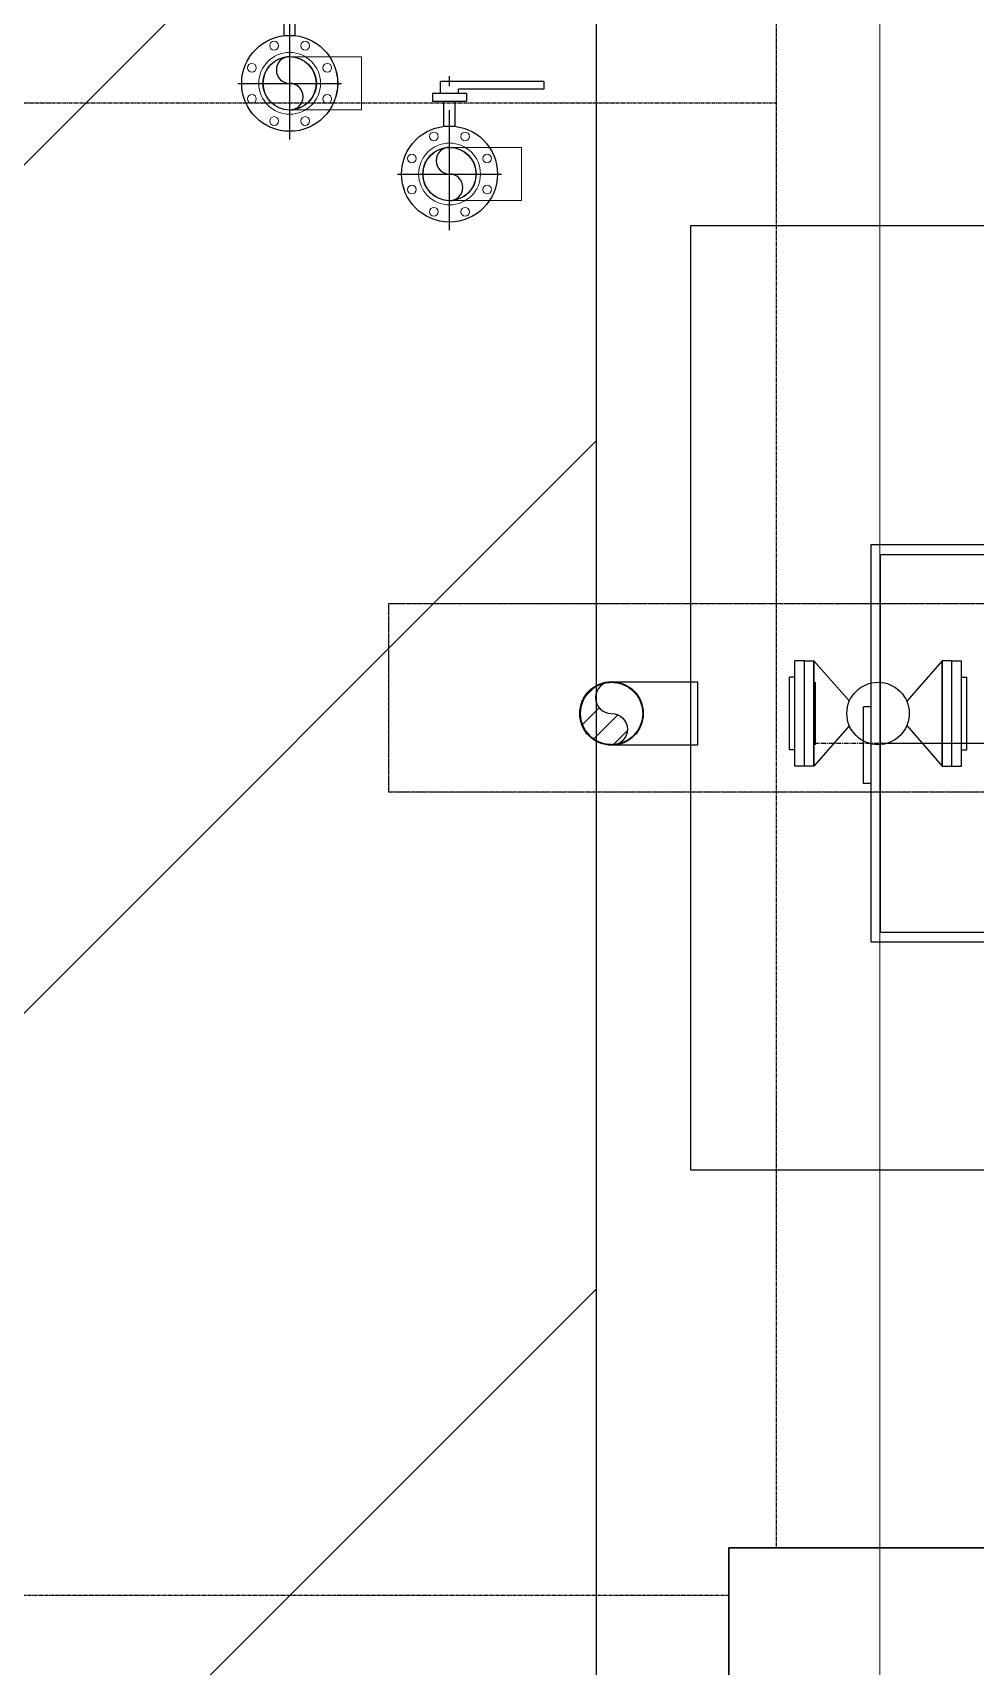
# Model space of a CAD drawing. Extents: x 0 to 160756, y 0 to 229247.
# Drawn here: x 60893 to 63388, y 95062 to 99386 of the extents above; entities that cross this region are included whole.
import ezdxf
from ezdxf.xclip import XClip

# ---------------------------------------------------------------- set-up
doc = ezdxf.new("R2010")
doc.units = 0
doc.header["$LTSCALE"] = 10
doc.header["$XCLIPFRAME"] = 2
for name, pattern in [('H12設備棟3F$0$CENTERK5', [6.916, 6.667, -0.083, 0.083, -0.083]), ('H12設備棟3F$0$DOTK1', [0.1, 0.05, -0.05]), ('H12設備棟3F$0$HIDDEN', [0.375, 0.25, -0.125]), ('H12設備棟3F$0$STYLE_18', [0.23669, 0.118345, -0.118345]), ('XCM7P30CDA$0$CENTER', [50.8, 31.75, -6.35, 6.35, -6.35]), ('XCM7P30CDA$0$HIDDEN', [0.375, 0.25, -0.125]), ('XCM7Q30CDA-200K$0$xCUP-L40-M03-HVAC-EQ$0$xCUP-L40-M03-HVAC-EQ$0$XCUP-L40-HVAC-EQ$0$CENTER', [2, 1.25, -0.25, 0.25, -0.25])]:
    doc.linetypes.add(name, pattern=pattern)
for name, color, linetype in [('H12設備棟3F$0$ARC-BEAM', 252, 'H12設備棟3F$0$HIDDEN'), ('H12設備棟3F$0$H-SIN', 252, 'H12設備棟3F$0$CENTERK5'), ('H12設備棟3F$0$KABE1', 252, 'Continuous'), ('H12設備棟3F$0$SETUBID', 252, 'H12設備棟3F$0$DOTK1'), ('H12設備棟3F$0$\uf4c9\ue50a', 252, 'Continuous'), ('XCM7P30CDA$0$CCL', 252, 'XCM7P30CDA$0$CENTER'), ('XCM7P30CDA$0$M-CWTR-CENT', 252, 'XCM7P30CDA$0$CENTER'), ('XCM7P30CDA$0$M-CWTR-VAVE', 252, 'Continuous'), ('XCM7P30CDA$0$U-CDA-PIPE', 252, 'Continuous'), ('XCM7P30CDA$0$U-CDA-PIPE 2', 252, 'Continuous'), ('XCM7Q30CDA-200K$0$搬運通道', 2, 'Continuous')]:
    doc.layers.add(name, color=color, linetype=linetype)
for name, color, linetype, lineweight in [('XCM7P30CDA$0$M-PIPE-32_4C CONDENSER WATER SUPPLY-1', 252, 'Continuous', 5), ('XCM7P30CDA$0$M-PIPE-38_4C CONDENSER WATER RETURN-1', 252, 'Continuous', 5), ('XCM7Q30CDA-200K$0$xCUP-L40-M03-HVAC-EQ$0$xCUP-L40-M03-HVAC-EQ$0$XCUP-L40-HVAC-EQ$0$XCUP-L40-HVAC-機房EQ$0$U-CDA-EQ', 3, 'Continuous', 25)]:
    doc.layers.add(name, color=color, linetype=linetype, lineweight=lineweight)

# ---------------------------------------------------------------- blocks, each defined once
blk = doc.blocks.new('H12設備棟3F')
at = {"layer": 'H12設備棟3F$0$ARC-BEAM'}
for p, q in [((62860.2, 103425.3), (62860.2, 95375.3)), ((58835.2, 99200.3), (62860.2, 99200.3)), ((61835.2, 97875.3), (67835.2, 97875.3)), ((61835.2, 97375.3), (61835.2, 97875.3)), ((67835.2, 97375.3), (61835.2, 97375.3)), ((54535.2, 95250.3), (62735.2, 95250.3))]:
    blk.add_line(p, q, dxfattribs=at)
at = {"layer": 'H12設備棟3F$0$H-SIN', "lineweight": 5}
blk.add_line((63135.2, 61882.1), (63135.2, 107531.3), dxfattribs=at)
at = {"layer": 'H12設備棟3F$0$KABE1', "linetype": 'Continuous', "lineweight": 30}
for p, q in [((62735.2, 95375.3), (63535.2, 95375.3)), ((62735.2, 94575.3), (62735.2, 95375.3))]:
    blk.add_line(p, q, dxfattribs=at)
at = {"layer": 'H12設備棟3F$0$SETUBID', "linetype": 'H12設備棟3F$0$STYLE_18', "lineweight": 5}
blk.add_lwpolyline([(61835.2, 97875.3), (67335.2, 97875.3), (67335.2, 97375.3), (61835.2, 97375.3)], close=True, dxfattribs=at)
at = {"layer": 'H12設備棟3F$0$\uf4c9\ue50a'}
blk.add_lwpolyline([(66535.2, 96375.3), (62635.2, 96375.3), (62635.2, 98875.3), (66535.2, 98875.3)], close=True, dxfattribs=at)
blk = doc.blocks.new('XCM7Q30CDA-200K$0$xCUP-L40-M03-HVAC-EQ$0$xCUP-L40-M03-HVAC-EQ$0$XCUP-L40-HVAC-EQ$0$C700')
at = {"linetype": 'XCM7Q30CDA-200K$0$xCUP-L40-M03-HVAC-EQ$0$xCUP-L40-M03-HVAC-EQ$0$XCUP-L40-HVAC-EQ$0$CENTER'}
blk.add_line((0, -1797.6), (0, 2152.6), dxfattribs=at)
at = {"linetype": 'Continuous'}
for p, q in [((-525.5, 2003.4), (-525.5, 1627.6)), ((525.5, 2003.4), (-525.5, 2003.4)), ((-106.3, 2003.4), (-106.3, 2023.5)), ((-106.3, 2023.5), (96.8, 2023.5)), ((96.8, 2003.4), (96.8, 2023.5)), ((525.5, 1627.6), (525.5, 2003.4)), ((-500.2, 378.5), (-500.2, 1978)), ((-500.2, 1978), (500.2, 1978)), ((0, 378.5), (0, 1978)), ((500.2, 1978), (500.2, 378.5))]:
    blk.add_line(p, q, dxfattribs=at)
blk = doc.blocks.new('XCM7Q30CDA-200K')
at = {"layer": 'XCM7Q30CDA-200K$0$搬運通道'}
h = blk.add_hatch(dxfattribs=at)
h.set_pattern_fill('ANSI31', color=256, scale=500)
h.paths.add_polyline_path([(62385.2, 103104.6), (59885.2, 103104.6), (59885.2, 68225.3), (62385.2, 68225.3)])
blk.add_lwpolyline([(62385.2, 103104.6), (59885.2, 103104.6), (59885.2, 68225.3), (62385.2, 68225.3)], close=True, dxfattribs=at)
at = {"layer": 'XCM7Q30CDA-200K$0$xCUP-L40-M03-HVAC-EQ$0$xCUP-L40-M03-HVAC-EQ$0$XCUP-L40-HVAC-EQ$0$XCUP-L40-HVAC-機房EQ$0$U-CDA-EQ', "rotation": 90}
blk.add_blockref('XCM7Q30CDA-200K$0$xCUP-L40-M03-HVAC-EQ$0$xCUP-L40-M03-HVAC-EQ$0$XCUP-L40-HVAC-EQ$0$C700', (65114.8, 97504.8), dxfattribs=at)
blk = doc.blocks.new('XCM7P30CDA$0$A$C9a307472')
at = {"layer": 'XCM7P30CDA$0$CCL'}
blk.add_line((38850, -8197.4), (38850, 27548.6), dxfattribs=at)
blk = doc.blocks.new('XCM7P30CDA$0$22P2-SM-07-C10-001-CDA$0$F22P2-CDA-07-C10-00$0$Flange-13.98x150LB')
for centre, radius in [((0, 0), 12.7), ((-4.13, 9.97), 1.15), ((4.13, 9.97), 1.15), ((-9.97, 4.13), 1.15), ((0, 0), 8.18), ((0, 0), 6.99), ((9.97, 4.13), 1.15), ((-9.97, -4.13), 1.15), ((9.97, -4.13), 1.15), ((-4.13, -9.97), 1.15), ((4.13, -9.97), 1.15)]:
    blk.add_circle(centre, radius)
blk = doc.blocks.new('XCM7P30CDA$0$F22P2-CDA-07-C10-00$0$LRElbowDown-16.52')
for p, q in [((22.86, 8.26), (0, 8.26)), ((22.86, -8.26), (22.86, 8.26)), ((0, -8.26), (22.86, -8.26))]:
    blk.add_line(p, q)
blk.add_arc((0, 0), 8.26, 90, 270)
blk = doc.blocks.new('XCM7P30CDA$0$22P2-SM-07-C10-001-CDA$0$F22P2-CDA-07-C10-00$0$LRElbowDown-13.98')
for p, q in [((19.05, 6.99), (0, 6.99)), ((19.05, -6.99), (19.05, 6.99)), ((0, -6.99), (19.05, -6.99))]:
    blk.add_line(p, q)
blk.add_arc((0, 0), 6.99, 90, 270)
blk = doc.blocks.new('XCM7P30CDA$0$SL150')
for p, q in [((3.96875, 13.97), (1.42875, 13.97)), ((1.42875, -13.97), (1.42875, 13.97)), ((3.96875, -13.97), (3.96875, 13.97)), ((1.42875, 9.604375), (0, 9.604375)), ((0, -9.604375), (0, 9.604375)), ((1.42875, -9.604375), (0, -9.604375)), ((3.96875, -13.97), (1.42875, -13.97))]:
    blk.add_line(p, q)
blk = doc.blocks.new('XCM7P30CDA$0$A$C4A7C318D')
at = {"layer": 'XCM7P30CDA$0$M-CWTR-CENT'}
for p, q in [((36770.5, -8961.6), (36770.5, -8553.7)), ((36633.1, -8812.8), (36907.9, -8812.8))]:
    blk.add_line(p, q, dxfattribs=at)
at = {"layer": 'XCM7P30CDA$0$M-CWTR-VAVE'}
for p, q in [((36725.5, -8600), (36725.5, -8620.2)), ((36815.5, -8600), (36725.5, -8600)), ((36747, -8600), (36747, -8567.8)), ((37020.5, -8567.8), (36747, -8567.8)), ((36794, -8600), (36794, -8587.8)), ((37020.5, -8587.8), (36794, -8587.8)), ((36815.5, -8600), (36815.5, -8620.2)), ((37020.5, -8567.8), (37020.5, -8587.8)), ((36725.5, -8620.2), (36815.5, -8620.2)), ((36755.5, -8686.7), (36755.5, -8620.2)), ((36785.4, -8686.7), (36785.4, -8620.2))]:
    blk.add_line(p, q, dxfattribs=at)
for radius in [127, 70.6]:
    blk.add_circle((36770.5, -8812.8), radius, dxfattribs=at)
for centre, start, end in [((36770.5, -8777.5), 90, 270), ((36770.5, -8848.1), 270, 90)]:
    blk.add_arc(centre, 35.3, start, end, dxfattribs=at)
blk = doc.blocks.new('XCM7P30CDA$0$A$Cfda3b9ca')
at = {"layer": 'XCM7P30CDA$0$U-CDA-PIPE 2'}
h = blk.add_hatch(dxfattribs=at)
h.set_pattern_fill('ANSI31', color=256, scale=15, style=0)
h.set_pattern_definition([(45, (-38333.75, -64080.742), (-33.67596, 33.67596), [])])
edge = h.paths.add_edge_path()
edge.add_arc((0, 0), 84.1, 90, 270)
edge.add_arc((0, -42.1), 42.1, 270, 450)
edge.add_arc((0, 42.1), 42.1, 90, 270, ccw=False)
blk.add_lwpolyline([(0, -84.1, -1), (0, 84.1, 1), (0, 0, -1)], format="xyb", close=True, dxfattribs=at)
for radius in [84.1, 82.6]:
    blk.add_circle((0, 0), radius, dxfattribs=at)
blk = doc.blocks.new('XCM7P30CDA')
at = {"layer": 'XCM7P30CDA$0$U-CDA-PIPE'}
blk.add_line((62965, 97501.4), (62965, 97666.6), dxfattribs=at)
for points in [[(62935.3, 97723.7), (62960.7, 97723.7), (62960.7, 97444.3), (62935.3, 97444.3)], [(63325.3, 97723.7), (63299.9, 97723.7), (63299.9, 97444.3), (63325.3, 97444.3)]]:
    blk.add_lwpolyline(points, close=True, dxfattribs=at)
for points in [[(63054.3, 97551.8), (62960.7, 97444.3), (62960.7, 97723.7), (63054.3, 97616.2)], [(63206.4, 97551.8), (63299.9, 97444.3), (63299.9, 97723.7), (63206.4, 97616.2)]]:
    blk.add_lwpolyline(points, dxfattribs=at)
blk.add_circle((63130.3, 97584), 82.6, dxfattribs=at)
at = {"layer": 'XCM7P30CDA$0$U-CDA-PIPE 2', "color": 1, "linetype": 'XCM7P30CDA$0$HIDDEN'}
blk.add_circle((62424.8, 97584), 82.6, dxfattribs=at)
at = {"color": 4}
ref = blk.add_blockref('XCM7P30CDA$0$A$C9a307472', (24285.2, 95852.5), dxfattribs=at)
XClip(ref).set_block_clipping_path([(28505.8252583833, 11204.571428573), (50624.999999999, 21456.3991779214)])
blk.add_blockref('XCM7P30CDA$0$A$Cfda3b9ca', (62424.8, 97584))
at = {"layer": 'XCM7P30CDA$0$M-PIPE-32_4C CONDENSER WATER SUPPLY-1'}
blk.add_blockref('XCM7P30CDA$0$A$C4A7C318D', (24802.7, 108064.5), dxfattribs=at)
at = {"layer": 'XCM7P30CDA$0$M-PIPE-32_4C CONDENSER WATER SUPPLY-1', "xscale": 10, "yscale": 10, "zscale": 10, "rotation": 180}
blk.add_blockref('XCM7P30CDA$0$22P2-SM-07-C10-001-CDA$0$F22P2-CDA-07-C10-00$0$Flange-13.98x150LB', (61573.1, 99251.7), dxfattribs=at)
at = {"layer": 'XCM7P30CDA$0$M-PIPE-32_4C CONDENSER WATER SUPPLY-1', "xscale": 10, "yscale": 10, "zscale": 10}
blk.add_blockref('XCM7P30CDA$0$22P2-SM-07-C10-001-CDA$0$F22P2-CDA-07-C10-00$0$LRElbowDown-13.98', (61573.1, 99251.7), dxfattribs=at)
at = {"layer": 'XCM7P30CDA$0$M-PIPE-38_4C CONDENSER WATER RETURN-1'}
blk.add_blockref('XCM7P30CDA$0$A$C4A7C318D', (25225.7, 107824.5), dxfattribs=at)
at = {"layer": 'XCM7P30CDA$0$M-PIPE-38_4C CONDENSER WATER RETURN-1', "xscale": 10, "yscale": 10, "zscale": 10, "rotation": 180}
blk.add_blockref('XCM7P30CDA$0$22P2-SM-07-C10-001-CDA$0$F22P2-CDA-07-C10-00$0$Flange-13.98x150LB', (61996.2, 99011.7), dxfattribs=at)
at = {"layer": 'XCM7P30CDA$0$M-PIPE-38_4C CONDENSER WATER RETURN-1', "xscale": 10, "yscale": 10, "zscale": 10}
blk.add_blockref('XCM7P30CDA$0$22P2-SM-07-C10-001-CDA$0$F22P2-CDA-07-C10-00$0$LRElbowDown-13.98', (61996.2, 99011.7), dxfattribs=at)
at = {"layer": 'XCM7P30CDA$0$U-CDA-PIPE', "yscale": 10, "zscale": 10}
for name, p, xscale in [('XCM7P30CDA$0$SL150', (62895.6, 97584), 10), ('XCM7P30CDA$0$SL150', (63365, 97584), -10), ('XCM7P30CDA$0$F22P2-CDA-07-C10-00$0$LRElbowDown-16.52', (62424.8, 97584), 10)]:
    blk.add_blockref(name, p, dxfattribs=dict(at, xscale=xscale))

msp = doc.modelspace()

# ---------------------------------------------------------------- block references
for name in ['XCM7P30CDA', 'XCM7Q30CDA-200K']:
    msp.add_blockref(name, (0, 0))
ref = msp.add_blockref('H12設備棟3F', (0, 0))
XClip(ref).set_block_clipping_path([(52480.8428845762, 60066.8604644329), (84559.6547477046, 105824.4625800119)])

doc.saveas('drawing.dxf')
